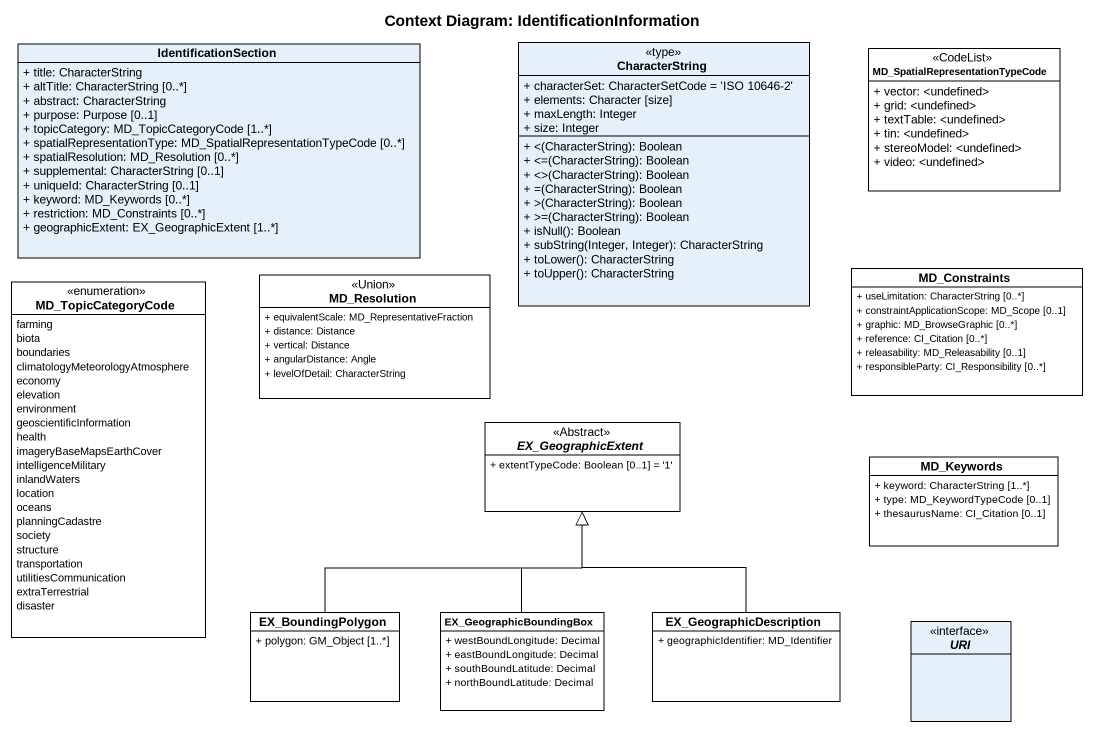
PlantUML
@startuml
title Context Diagram: IdentificationInformation
hide circle
hide empty members
skinparam classAttributeIconSize 0
class IdentificationSection {
  + title: CharacterString
  + altTitle: CharacterString [0..*]
  + abstract: CharacterString
  + purpose: Purpose [0..1]
  + topicCategory: MD_TopicCategoryCode [1..*]
  + spatialRepresentationType: MD_SpatialRepresentationTypeCode [0..*]
  + spatialResolution: MD_Resolution [0..*]
  + supplemental: CharacterString [0..1]
  + uniqueId: CharacterString [0..1]
  + keyword: MD_Keywords [0..*]
  + restriction: MD_Constraints [0..*]
  + geographicExtent: EX_GeographicExtent [1..*]
}
class CharacterString <<type>> {
  + characterSet: CharacterSetCode = 'ISO 10646-2'
  + elements: Character [size]
  + maxLength: Integer
  + size: Integer
  + <(CharacterString): Boolean
  + <=(CharacterString): Boolean
  + <>(CharacterString): Boolean
  + =(CharacterString): Boolean
  + >(CharacterString): Boolean
  + >=(CharacterString): Boolean
  + isNull(): Boolean
  + subString(Integer, Integer): CharacterString
  + toLower(): CharacterString
  + toUpper(): CharacterString
}
class "MD_SpatialRepresentationTypeCode" as MD_SpatialRepresentationType <<CodeList>> #FFFFFF {
  + vector: <undefined>
  + grid: <undefined>
  + textTable: <undefined>
  + tin: <undefined>
  + stereoModel: <undefined>
  + video: <undefined>
}
class MD_Constraints #FFFFFF {
  + useLimitation: CharacterString [0..*]
  + constraintApplicationScope: MD_Scope [0..1]
  + graphic: MD_BrowseGraphic [0..*]
  + reference: CI_Citation [0..*]
  + releasability: MD_Releasability [0..1]
  + responsibleParty: CI_Responsibility [0..*]
}
enum MD_TopicCategoryCode #FFFFFF {
  farming
  biota
  boundaries
  climatologyMeteorologyAtmosphere
  economy
  elevation
  environment
  geoscientificInformation
  health
  imageryBaseMapsEarthCover
  intelligenceMilitary
  inlandWaters
  location
  oceans
  planningCadastre
  society
  structure
  transportation
  utilitiesCommunication
  extraTerrestrial
  disaster
}
class MD_Resolution <<Union>> #FFFFFF {
  + equivalentScale: MD_RepresentativeFraction
  + distance: Distance
  + vertical: Distance
  + angularDistance: Angle
  + levelOfDetail: CharacterString
}
abstract class EX_GeographicExtent <<Abstract>> #FFFFFF {
  + extentTypeCode: Boolean [0..1] = '1'
}
class MD_Keywords #FFFFFF {
  + keyword: CharacterString [1..*]
  + type: MD_KeywordTypeCode [0..1]
  + thesaurusName: CI_Citation [0..1]
}
class EX_BoundingPolygon #FFFFFF {
  + polygon: GM_Object [1..*]
}
class EX_GeographicBoundingBox #FFFFFF {
  + westBoundLongitude: Decimal
  + eastBoundLongitude: Decimal
  + southBoundLatitude: Decimal
  + northBoundLatitude: Decimal
}
class EX_GeographicDescription #FFFFFF {
  + geographicIdentifier: MD_Identifier
}
interface URI
EX_BoundingPolygon -up-|> EX_GeographicExtent
EX_GeographicBoundingBox -up-|> EX_GeographicExtent
EX_GeographicDescription -up-|> EX_GeographicExtent
@enduml
